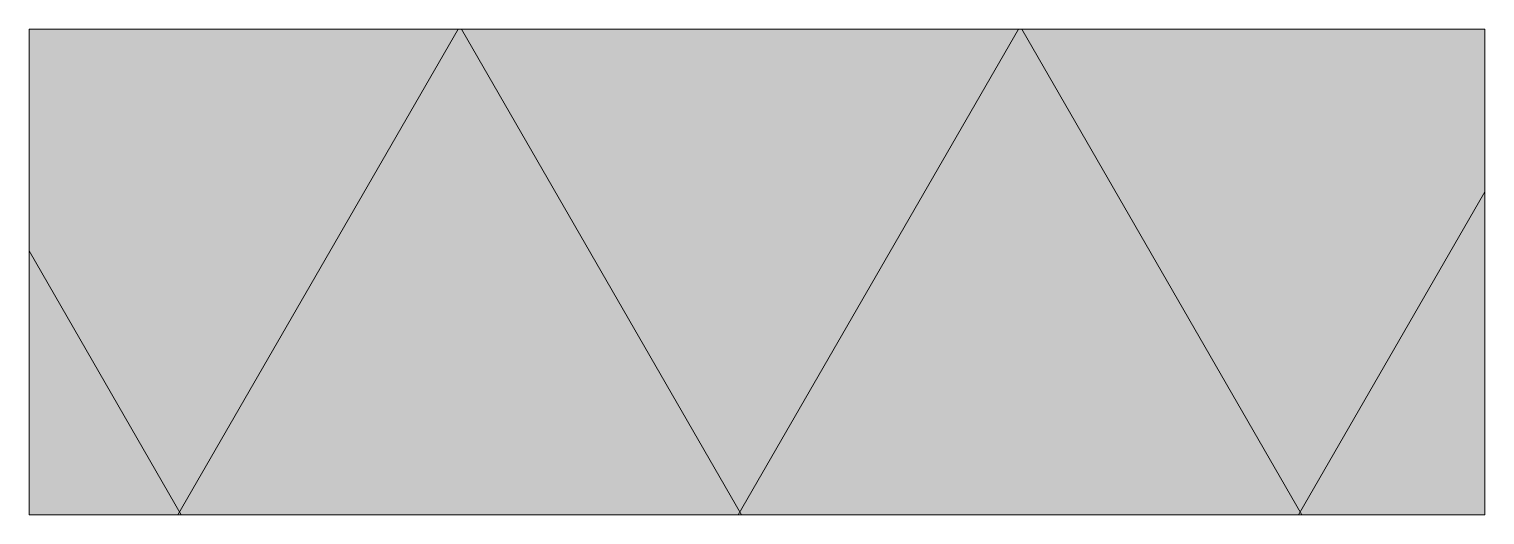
# Model space of a CAD drawing. Header units: metres. Extents: x 0 to 540, y 1 to 181.
import ezdxf

# ---------------------------------------------------------------- set-up
doc = ezdxf.new("R2010")
doc.units = ezdxf.units.M
doc.layers.add('A-DETL-GENF', color=92, linetype='Continuous', lineweight=18)

# ---------------------------------------------------------------- blocks, each defined once
blk = doc.blocks.new('42 isolatie - Type 1-3760069-00_0 Basismaterialen')
at = {"layer": 'A-DETL-GENF'}
blk.add_hatch(color=256, dxfattribs=at).paths.add_polyline_path([(540.28, 0.8), (540.28, 180.8), (0.28, 180.8), (0.28, 0.8), (209.96, 0.8)])
at = {"layer": 'A-DETL-GENF', "lineweight": 13}
h = blk.add_hatch(dxfattribs=at)
h.set_pattern_fill('FP_679', color=256, style=0, pattern_type=2)
h.set_pattern_definition([(60, (-2126.39, 181.76), (-155.885, 90), []), (120, (-2126.39, 181.76), (-155.885, -90), [])])
h.paths.add_polyline_path([(540.28, 0.8), (540.28, 180.8), (0.28, 180.8), (0.28, 0.8), (209.96, 0.8)])
at = {"layer": 'A-DETL-GENF'}
for p, q in [((540.28, 180.8), (0.28, 180.8)), ((0.28, 180.8), (0.28, 0.8)), ((540.28, 180.8), (0.28, 180.8)), ((0.28, 180.8), (0.28, 0.8)), ((540.28, 0.8), (540.28, 180.8)), ((540.28, 0.8), (540.28, 180.8)), ((0.28, 0.8), (540.28, 0.8)), ((0.28, 0.8), (540.28, 0.8))]:
    blk.add_line(p, q, dxfattribs=at)

msp = doc.modelspace()

# ---------------------------------------------------------------- block references
msp.add_blockref('42 isolatie - Type 1-3760069-00_0 Basismaterialen', (0, 0))

doc.saveas('drawing.dxf')
